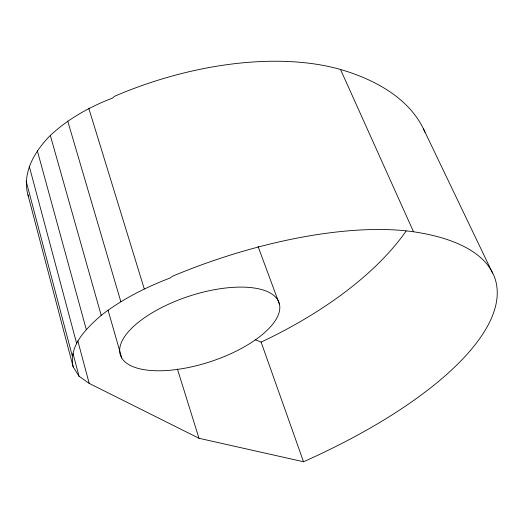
<?xml version="1.0" encoding="UTF-8"?>
<svg xmlns="http://www.w3.org/2000/svg" width="523" height="523" viewBox="0 0 523 523"><rect width="100%" height="100%" fill="white"/><g stroke="black" fill="none" stroke-linecap="round" stroke-linejoin="round"><path stroke-width="0.78" d="M340.519 69.474L413.523 231.767A332.517 119.564 -18 0 1 303.536 461.757L198.975 438.281L89.224 383.418L79.019 376.227L73.174 366.93L27.941 194.896C21.789 172.459 35.061 150.84 50.319 135.444C68.206 118.728 89.793 106.777 112.563 98.095L114.308 96.389A231.931 119.865 -18.4 0 1 340.519 69.474A308.557 152.664 -16.6 0 1 425.022 132.319M73.174 366.93C68.402 345.422 86.576 328.215 101.194 315.356C122.068 299.189 145.799 287.323 170.374 277.883L172.374 276.275A250.223 94.101 -19.3 0 1 413.523 231.767M255.08 339.643L261.114 342.114L303.536 461.757M27.941 194.896L28.68 196.315M423.336 128.612L492.607 273.143M258.048 246.418L279.517 304.471A83.536 34.426 -18.2 0 1 165.654 370.572A83.536 34.426 -18.2 0 1 154.037 311.695A83.536 34.426 -18.2 0 1 279.517 304.471M177.402 368.97L198.975 438.281M88.818 108.392L144.263 288.879M67.728 121.075L120.813 301.601M108.065 310.25L121.761 358.013M50.319 135.444L101.194 315.356M37.336 150.748L86.262 329.418M77.796 340.839L89.224 383.418M29.236 166.216L76.548 343.088M72.978 353.398L79.019 376.227M26.15 181.141L72.226 355.758M406.142 231.042A308.557 152.664 -16.6 0 1 261.114 342.114"/></g></svg>
